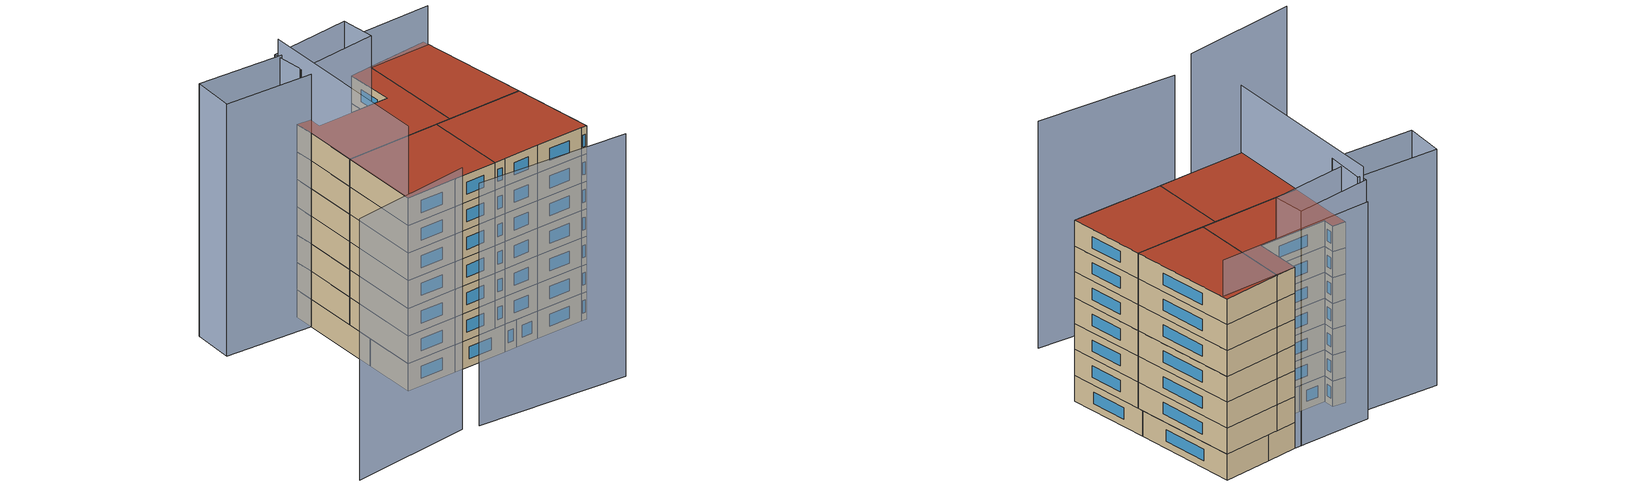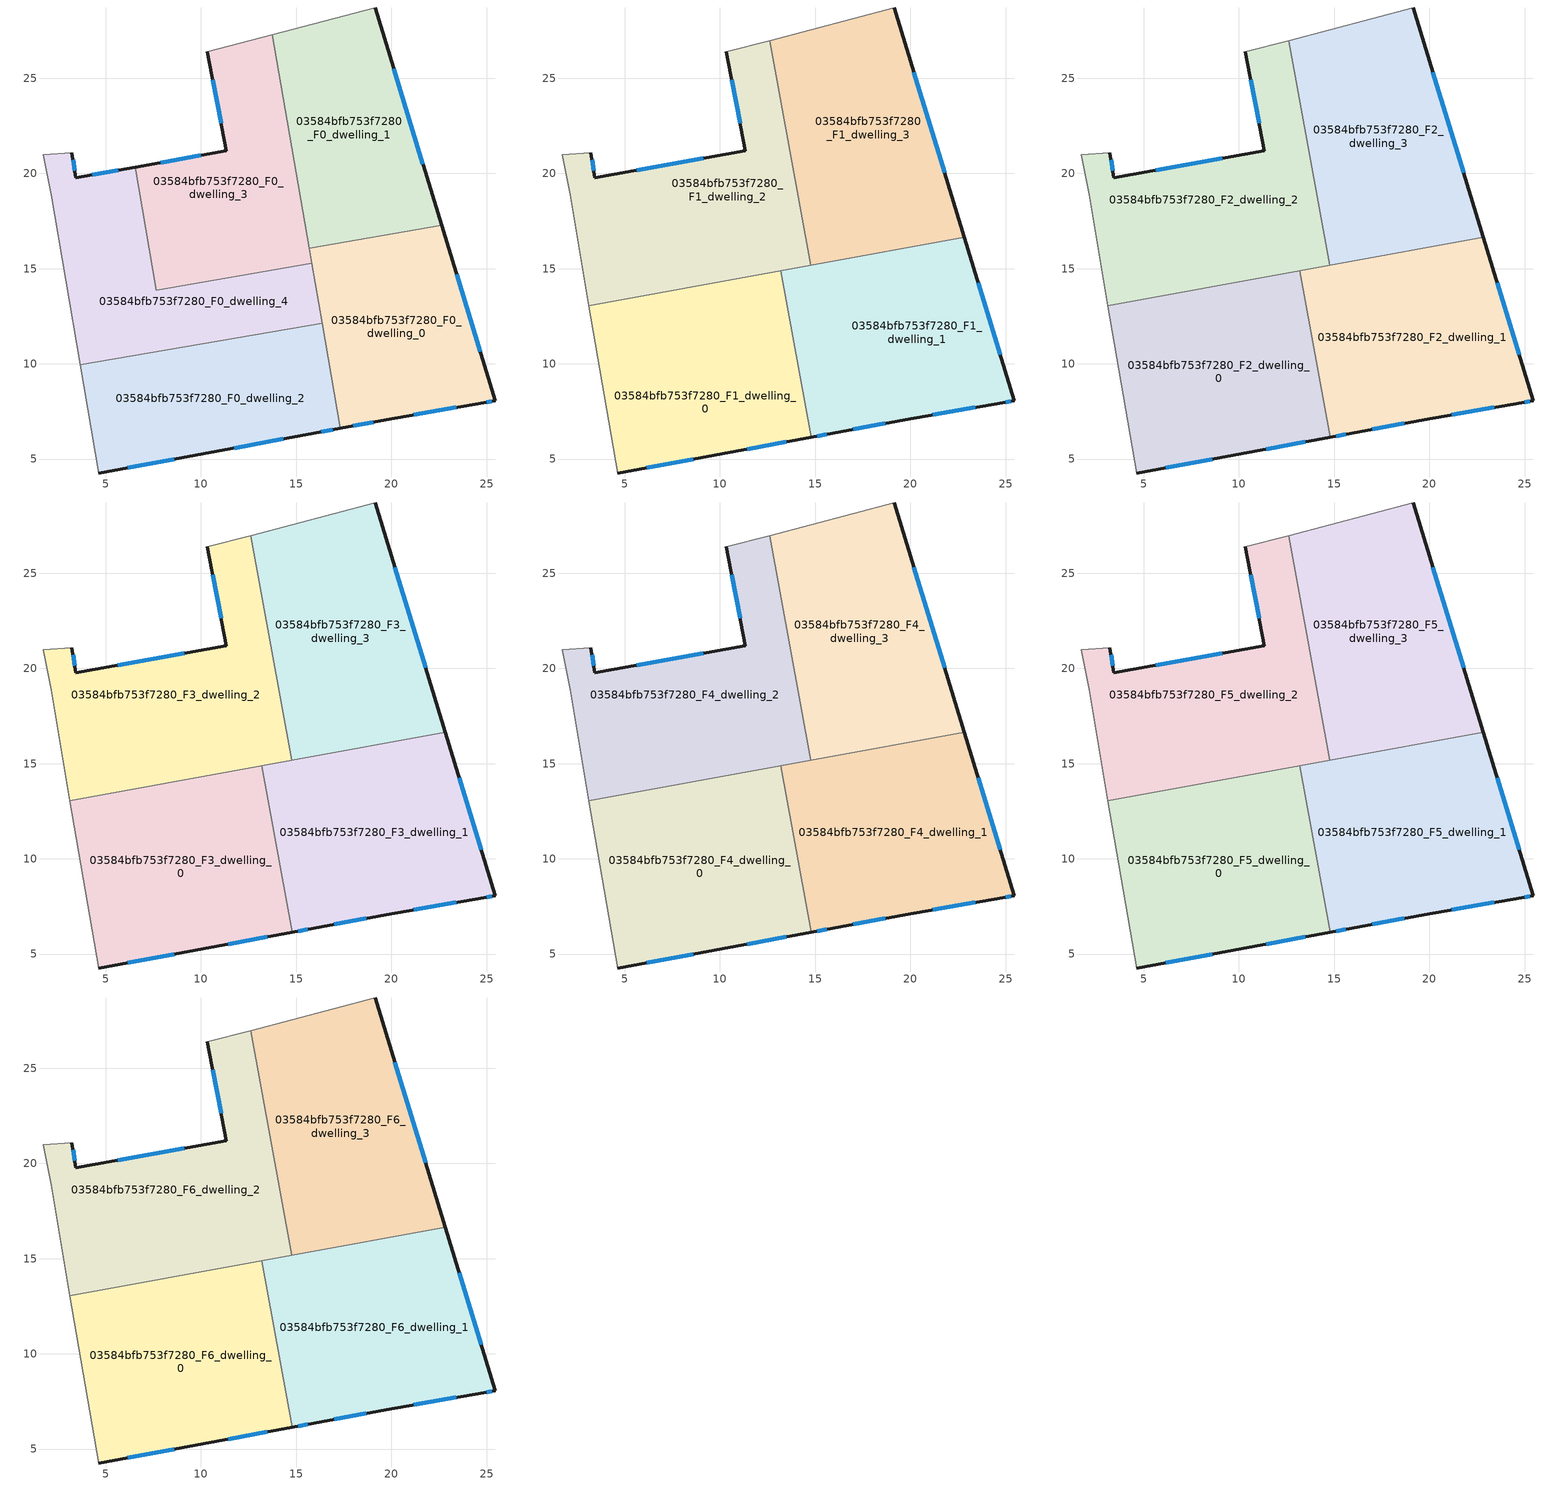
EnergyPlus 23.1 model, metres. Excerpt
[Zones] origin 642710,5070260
03584bfb753f7280_F0_dwelling_0
 floor ground (EU_floor_Construction): 22.64,17.27 25.45,8.07 24.85,7.97 19.74,7.07 17.31,6.62 15.69,16.08 z0
 wall outside (EU_wall_Construction): 17.31,6.62 19.74,7.07 24.85,7.97 25.45,8.07 22.64,17.27 z0:3
 wall to 03584bfb753f7280_F0_dwelling_1 (EU_wall_Construction): 22.64,17.27 15.69,16.08 z0:3
 wall to 03584bfb753f7280_F0_dwelling_2 (EU_wall_Construction): 16.36,12.13 17.31,6.62 z0:3
 wall to 03584bfb753f7280_F0_dwelling_4 (EU_wall_Construction): 15.82,15.28 16.36,12.13 z0:3
 wall to 03584bfb753f7280_F0_dwelling_3 (EU_wall_Construction): 15.68,16.08 15.82,15.28 z0:3
 window (EU_Window_Construction): 17.99,6.74 19.06,6.94 / 24.66,10.64 23.43,14.69 / 25.02,7.99 25.28,8.04 / 21.18,7.32 23.42,7.71 z0.84:2.16
03584bfb753f7280_F0_dwelling_1
 floor ground (EU_floor_Construction): 19.15,28.68 22.64,17.27 15.69,16.08 13.76,27.28 z0
 wall outside (EU_wall_Construction): 22.64,17.27 19.15,28.68 z0:3
 wall adiabatic (EU_wall_Construction): 19.15,28.68 13.76,27.28 z0:3
 wall to 03584bfb753f7280_F0_dwelling_3 (EU_wall_Construction): 13.76,27.28 15.69,16.08 z0:3
 window (EU_Window_Construction): 21.66,20.47 20.13,25.49 z0.84:2.16
03584bfb753f7280_F0_dwelling_2
 floor ground (EU_floor_Construction): 16.36,12.13 17.31,6.62 15.94,6.37 10.14,5.27 4.63,4.27 3.66,9.95 z0
 wall outside (EU_wall_Construction): 4.63,4.27 10.14,5.27 15.94,6.37 17.31,6.62 z0:3
 wall adiabatic (EU_wall_Construction): 3.66,9.95 4.63,4.27 z0:3
 wall to 03584bfb753f7280_F0_dwelling_4 (EU_wall_Construction): 16.36,12.13 3.66,9.95 z0:3
 window (EU_Window_Construction): 11.76,5.58 14.32,6.06 / 6.18,4.55 8.6,4.99 / 16.33,6.44 16.93,6.55 z0.84:2.16
03584bfb753f7280_F0_dwelling_3
 floor ground (EU_floor_Construction): 13.76,27.28 15.82,15.28 7.66,13.88 6.55,20.33 11.34,21.18 10.34,26.38 z0
 wall outside (EU_wall_Construction): 10.34,26.38 11.34,21.18 6.55,20.33 z0:3
 wall to 03584bfb753f7280_F0_dwelling_4 (EU_wall_Construction): 6.55,20.33 7.66,13.88 15.82,15.28 z0:3
 wall adiabatic (EU_wall_Construction): 13.76,27.28 10.34,26.38 z0:3
 window (EU_Window_Construction): 10,20.94 7.89,20.57 / 10.62,24.92 11.06,22.64 z0.84:2.16
 roof outside (EU_roof_Construction): 13.21,14.83 8.16,13.97 7.66,13.88 z3
03584bfb753f7280_F0_dwelling_4
 floor ground (EU_floor_Construction): 15.82,15.28 16.36,12.13 3.66,9.95 2.14,18.88 1.74,20.98 3.24,21.08 3.44,19.78 6.55,20.33 7.66,13.88 z0
 wall outside (EU_wall_Construction): 6.55,20.33 3.44,19.78 3.24,21.08 z0:3
 wall adiabatic (EU_wall_Construction): 3.24,21.08 1.74,20.98 2.14,18.88 3.66,9.95 z0:3
 window (EU_Window_Construction): 3.38,20.14 3.29,20.72 / 5.68,20.18 4.31,19.93 z0.84:2.16
 ceiling adiabatic (EU_roof_Construction): 16.36,12.13 15.82,15.28 13.21,14.83 13.78,11.69 z3
03584bfb753f7280_F1_dwelling_0
 floor outside (EU_floor_Construction): 13.2,14.89 8.16,13.97 7.66,13.88 z3
 floor to 03584bfb753f7280_F0_dwelling_2 (EU_floor_Construction): 13.78,11.69 14.79,6.15 10.14,5.27 4.63,4.27 3.66,9.95 z3
 floor to 03584bfb753f7280_F0_dwelling_4 (EU_floor_Construction): 13.21,14.83 13.78,11.69 3.66,9.95 3.13,13.05 7.66,13.88 z3
 floor to 03584bfb753f7280_F0_dwelling_3 (EU_floor_Construction): 13.2,14.89 13.21,14.83 8.16,13.97 z3
 wall outside (EU_wall_Construction): 4.63,4.27 10.14,5.27 14.79,6.15 z3:6
 wall adiabatic (EU_wall_Construction): 3.13,13.05 4.63,4.27 z3:6
 wall to 03584bfb753f7280_F1_dwelling_1 (EU_wall_Construction): 14.79,6.15 13.2,14.89 z3:6
 wall to 03584bfb753f7280_F1_dwelling_2 (EU_wall_Construction): 13.2,14.89 3.13,13.05 z3:6
 window (EU_Window_Construction): 11.44,5.52 13.49,5.9 / 6.18,4.55 8.6,4.99 z3.84:5.16
03584bfb753f7280_F1_dwelling_1
 floor to 03584bfb753f7280_F0_dwelling_0 (EU_floor_Construction): 22.83,16.65 25.45,8.07 24.85,7.97 19.74,7.07 17.31,6.62 15.81,15.37 z3
 floor to 03584bfb753f7280_F0_dwelling_2 (EU_floor_Construction): 16.36,12.13 17.31,6.62 15.94,6.37 14.79,6.15 13.78,11.69 z3
 floor to 03584bfb753f7280_F0_dwelling_3 (EU_floor_Construction): 15.81,15.37 15.82,15.28 13.21,14.83 13.2,14.89 z3
 floor adiabatic (EU_floor_Construction): 18.48,15.86 15.81,15.37 16.36,12.13 13.78,11.69 13.21,14.83 15.82,15.28 15.81,15.37 13.2,14.89 z3
 wall outside (EU_wall_Construction): 14.79,6.15 15.94,6.37 19.74,7.07 24.85,7.97 25.45,8.07 22.83,16.65 z3:6
 wall to 03584bfb753f7280_F1_dwelling_3 (EU_wall_Construction): 22.83,16.65 14.77,15.18 z3:6
 wall to 03584bfb753f7280_F1_dwelling_2 (EU_wall_Construction): 14.77,15.18 13.2,14.89 z3:6
 window (EU_Window_Construction): 15.11,6.21 15.62,6.31 / 24.72,10.47 23.56,14.25 / 25.02,7.99 25.28,8.04 / 21.18,7.32 23.42,7.71 / 17.01,6.56 18.68,6.87 z3.84:5.16
03584bfb753f7280_F1_dwelling_2
 floor to 03584bfb753f7280_F0_dwelling_3 (EU_floor_Construction): 12.61,26.97 14.77,15.18 7.66,13.88 6.55,20.33 11.34,21.18 10.34,26.38 z3
 floor to 03584bfb753f7280_F0_dwelling_4 (EU_floor_Construction): 6.55,20.33 7.66,13.88 3.13,13.05 2.14,18.88 1.74,20.98 3.24,21.08 3.44,19.78 z3
 wall outside (EU_wall_Construction): 10.34,26.38 11.34,21.18 3.44,19.78 3.24,21.08 z3:6
 wall adiabatic (EU_wall_Construction): 3.24,21.08 1.74,20.98 2.14,18.88 3.13,13.05 / 12.61,26.97 10.34,26.38 z3:6
 wall to 03584bfb753f7280_F1_dwelling_3 (EU_wall_Construction): 14.77,15.18 12.61,26.97 z3:6
 window (EU_Window_Construction): 3.38,20.14 3.29,20.72 / 9.13,20.79 5.65,20.17 / 10.62,24.92 11.06,22.64 z3.84:5.16
03584bfb753f7280_F1_dwelling_3
 floor to 03584bfb753f7280_F0_dwelling_1 (EU_floor_Construction): 19.15,28.68 22.64,17.27 15.69,16.08 13.76,27.27 z3
 floor to 03584bfb753f7280_F0_dwelling_0 (EU_floor_Construction): 22.64,17.27 22.83,16.65 15.81,15.37 15.69,16.08 z3
 floor to 03584bfb753f7280_F0_dwelling_3 (EU_floor_Construction): 13.76,27.27 15.81,15.37 14.77,15.18 12.61,26.97 z3
 wall outside (EU_wall_Construction): 22.83,16.65 19.15,28.68 z3:6
 wall adiabatic (EU_wall_Construction): 19.15,28.68 12.61,26.97 z3:6
 window (EU_Window_Construction): 21.8,20.02 20.18,25.31 z3.84:5.16
03584bfb753f7280_F2_dwelling_0
 floor to 03584bfb753f7280_F1_dwelling_0 (EU_floor_Construction): 13.2,14.89 14.79,6.15 10.14,5.27 4.63,4.27 3.13,13.05 z6
 wall outside (EU_wall_Construction): 4.63,4.27 10.14,5.27 14.79,6.15 z6:9
 wall adiabatic (EU_wall_Construction): 3.13,13.05 4.63,4.27 z6:9
 wall to 03584bfb753f7280_F2_dwelling_1 (EU_wall_Construction): 14.79,6.15 13.2,14.89 z6:9
 wall to 03584bfb753f7280_F2_dwelling_2 (EU_wall_Construction): 13.2,14.89 3.13,13.05 z6:9
 window (EU_Window_Construction): 11.44,5.52 13.49,5.9 / 6.18,4.55 8.6,4.99 z6.84:8.16
03584bfb753f7280_F2_dwelling_1
 floor to 03584bfb753f7280_F1_dwelling_1 (EU_floor_Construction): 22.83,16.65 25.45,8.07 24.85,7.97 19.74,7.07 15.94,6.37 14.79,6.15 13.2,14.89 z6
 wall outside (EU_wall_Construction): 14.79,6.15 15.94,6.37 19.74,7.07 24.85,7.97 25.45,8.07 22.83,16.65 z6:9
 wall to 03584bfb753f7280_F2_dwelling_3 (EU_wall_Construction): 22.83,16.65 14.77,15.18 z6:9
 wall to 03584bfb753f7280_F2_dwelling_2 (EU_wall_Construction): 14.77,15.18 13.2,14.89 z6:9
 window (EU_Window_Construction): 15.11,6.21 15.62,6.31 / 24.72,10.47 23.56,14.25 / 25.02,7.99 25.28,8.04 / 21.18,7.32 23.42,7.71 / 17.01,6.56 18.68,6.87 z6.84:8.16
03584bfb753f7280_F2_dwelling_2
 floor to 03584bfb753f7280_F1_dwelling_2 (EU_floor_Construction): 12.61,26.97 14.77,15.18 3.13,13.05 2.14,18.88 1.74,20.98 3.24,21.08 3.44,19.78 11.34,21.18 10.34,26.38 z6
 wall outside (EU_wall_Construction): 10.34,26.38 11.34,21.18 3.44,19.78 3.24,21.08 z6:9
 wall adiabatic (EU_wall_Construction): 3.24,21.08 1.74,20.98 2.14,18.88 3.13,13.05 / 12.61,26.97 10.34,26.38 z6:9
 wall to 03584bfb753f7280_F2_dwelling_3 (EU_wall_Construction): 14.77,15.18 12.61,26.97 z6:9
 window (EU_Window_Construction): 3.38,20.14 3.29,20.72 / 9.13,20.79 5.65,20.17 / 10.62,24.92 11.06,22.64 z6.84:8.16
03584bfb753f7280_F2_dwelling_3
 floor to 03584bfb753f7280_F1_dwelling_3 (EU_floor_Construction): 19.15,28.68 22.83,16.65 14.77,15.18 12.61,26.97 z6
 wall outside (EU_wall_Construction): 22.83,16.65 19.15,28.68 z6:9
 wall adiabatic (EU_wall_Construction): 19.15,28.68 12.61,26.97 z6:9
 window (EU_Window_Construction): 21.8,20.02 20.18,25.31 z6.84:8.16
03584bfb753f7280_F3_dwelling_0
 floor to 03584bfb753f7280_F2_dwelling_0 (EU_floor_Construction): 13.2,14.89 14.79,6.15 10.14,5.27 4.63,4.27 3.13,13.05 z9
 wall outside (EU_wall_Construction): 4.63,4.27 10.14,5.27 14.79,6.15 z9:12
 wall adiabatic (EU_wall_Construction): 3.13,13.05 4.63,4.27 z9:12
 wall to 03584bfb753f7280_F3_dwelling_1 (EU_wall_Construction): 14.79,6.15 13.2,14.89 z9:12
 wall to 03584bfb753f7280_F3_dwelling_2 (EU_wall_Construction): 13.2,14.89 3.13,13.05 z9:12
 window (EU_Window_Construction): 11.44,5.52 13.49,5.9 / 6.18,4.55 8.6,4.99 z9.84:11.16
03584bfb753f7280_F3_dwelling_1
 floor to 03584bfb753f7280_F2_dwelling_1 (EU_floor_Construction): 22.83,16.65 25.45,8.07 24.85,7.97 19.74,7.07 15.94,6.37 14.79,6.15 13.2,14.89 z9
 wall outside (EU_wall_Construction): 14.79,6.15 15.94,6.37 19.74,7.07 24.85,7.97 25.45,8.07 22.83,16.65 z9:12
 wall to 03584bfb753f7280_F3_dwelling_3 (EU_wall_Construction): 22.83,16.65 14.77,15.18 z9:12
 wall to 03584bfb753f7280_F3_dwelling_2 (EU_wall_Construction): 14.77,15.18 13.2,14.89 z9:12
 window (EU_Window_Construction): 15.11,6.21 15.62,6.31 / 24.72,10.47 23.56,14.25 / 25.02,7.99 25.28,8.04 / 21.18,7.32 23.42,7.71 / 17.01,6.56 18.68,6.87 z9.84:11.16
03584bfb753f7280_F3_dwelling_2
 floor to 03584bfb753f7280_F2_dwelling_2 (EU_floor_Construction): 12.61,26.97 14.77,15.18 3.13,13.05 2.14,18.88 1.74,20.98 3.24,21.08 3.44,19.78 11.34,21.18 10.34,26.38 z9
 wall outside (EU_wall_Construction): 10.34,26.38 11.34,21.18 3.44,19.78 3.24,21.08 z9:12
 wall adiabatic (EU_wall_Construction): 3.24,21.08 1.74,20.98 2.14,18.88 3.13,13.05 / 12.61,26.97 10.34,26.38 z9:12
 wall to 03584bfb753f7280_F3_dwelling_3 (EU_wall_Construction): 14.77,15.18 12.61,26.97 z9:12
 window (EU_Window_Construction): 3.38,20.14 3.29,20.72 / 9.13,20.79 5.65,20.17 / 10.62,24.92 11.06,22.64 z9.84:11.16
03584bfb753f7280_F3_dwelling_3
 floor to 03584bfb753f7280_F2_dwelling_3 (EU_floor_Construction): 19.15,28.68 22.83,16.65 14.77,15.18 12.61,26.97 z9
 wall outside (EU_wall_Construction): 22.83,16.65 19.15,28.68 z9:12
 wall adiabatic (EU_wall_Construction): 19.15,28.68 12.61,26.97 z9:12
 window (EU_Window_Construction): 21.8,20.02 20.18,25.31 z9.84:11.16
03584bfb753f7280_F4_dwelling_0
 floor to 03584bfb753f7280_F3_dwelling_0 (EU_floor_Construction): 13.2,14.89 14.79,6.15 10.14,5.27 4.63,4.27 3.13,13.05 z12
 wall outside (EU_wall_Construction): 4.63,4.27 10.14,5.27 14.79,6.15 z12:15
 wall adiabatic (EU_wall_Construction): 3.13,13.05 4.63,4.27 z12:15
 wall to 03584bfb753f7280_F4_dwelling_1 (EU_wall_Construction): 14.79,6.15 13.2,14.89 z12:15
 wall to 03584bfb753f7280_F4_dwelling_2 (EU_wall_Construction): 13.2,14.89 3.13,13.05 z12:15
 window (EU_Window_Construction): 11.44,5.52 13.49,5.9 / 6.18,4.55 8.6,4.99 z12.84:14.16
03584bfb753f7280_F4_dwelling_1
 floor to 03584bfb753f7280_F3_dwelling_1 (EU_floor_Construction): 22.83,16.65 25.45,8.07 24.85,7.97 19.74,7.07 15.94,6.37 14.79,6.15 13.2,14.89 z12
 wall outside (EU_wall_Construction): 14.79,6.15 15.94,6.37 19.74,7.07 24.85,7.97 25.45,8.07 22.83,16.65 z12:15
 wall to 03584bfb753f7280_F4_dwelling_3 (EU_wall_Construction): 22.83,16.65 14.77,15.18 z12:15
 wall to 03584bfb753f7280_F4_dwelling_2 (EU_wall_Construction): 14.77,15.18 13.2,14.89 z12:15
 window (EU_Window_Construction): 15.11,6.21 15.62,6.31 / 24.72,10.47 23.56,14.25 / 25.02,7.99 25.28,8.04 / 21.18,7.32 23.42,7.71 / 17.01,6.56 18.68,6.87 z12.84:14.16
03584bfb753f7280_F4_dwelling_2
 floor to 03584bfb753f7280_F3_dwelling_2 (EU_floor_Construction): 12.61,26.97 14.77,15.18 3.13,13.05 2.14,18.88 1.74,20.98 3.24,21.08 3.44,19.78 11.34,21.18 10.34,26.38 z12
 wall outside (EU_wall_Construction): 10.34,26.38 11.34,21.18 3.44,19.78 3.24,21.08 z12:15
 wall adiabatic (EU_wall_Construction): 3.24,21.08 1.74,20.98 2.14,18.88 3.13,13.05 / 12.61,26.97 10.34,26.38 z12:15
 wall to 03584bfb753f7280_F4_dwelling_3 (EU_wall_Construction): 14.77,15.18 12.61,26.97 z12:15
 window (EU_Window_Construction): 3.38,20.14 3.29,20.72 / 9.13,20.79 5.65,20.17 / 10.62,24.92 11.06,22.64 z12.84:14.16
03584bfb753f7280_F4_dwelling_3
 floor to 03584bfb753f7280_F3_dwelling_3 (EU_floor_Construction): 19.15,28.68 22.83,16.65 14.77,15.18 12.61,26.97 z12
 wall outside (EU_wall_Construction): 22.83,16.65 19.15,28.68 z12:15
 wall adiabatic (EU_wall_Construction): 19.15,28.68 12.61,26.97 z12:15
 window (EU_Window_Construction): 21.8,20.02 20.18,25.31 z12.84:14.16
03584bfb753f7280_F5_dwelling_0
 floor to 03584bfb753f7280_F4_dwelling_0 (EU_floor_Construction): 13.2,14.89 14.79,6.15 10.14,5.27 4.63,4.27 3.13,13.05 z15
 wall outside (EU_wall_Construction): 4.63,4.27 10.14,5.27 14.79,6.15 z15:18
 wall adiabatic (EU_wall_Construction): 3.13,13.05 4.63,4.27 z15:18
 wall to 03584bfb753f7280_F5_dwelling_1 (EU_wall_Construction): 14.79,6.15 13.2,14.89 z15:18
 wall to 03584bfb753f7280_F5_dwelling_2 (EU_wall_Construction): 13.2,14.89 3.13,13.05 z15:18
 window (EU_Window_Construction): 11.44,5.52 13.49,5.9 / 6.18,4.55 8.6,4.99 z15.84:17.16
03584bfb753f7280_F5_dwelling_1
 floor to 03584bfb753f7280_F4_dwelling_1 (EU_floor_Construction): 22.83,16.65 25.45,8.07 24.85,7.97 19.74,7.07 15.94,6.37 14.79,6.15 13.2,14.89 z15
 wall outside (EU_wall_Construction): 14.79,6.15 15.94,6.37 19.74,7.07 24.85,7.97 25.45,8.07 22.83,16.65 z15:18
 wall to 03584bfb753f7280_F5_dwelling_3 (EU_wall_Construction): 22.83,16.65 14.77,15.18 z15:18
 wall to 03584bfb753f7280_F5_dwelling_2 (EU_wall_Construction): 14.77,15.18 13.2,14.89 z15:18
 window (EU_Window_Construction): 15.11,6.21 15.62,6.31 / 24.72,10.47 23.56,14.25 / 25.02,7.99 25.28,8.04 / 21.18,7.32 23.42,7.71 / 17.01,6.56 18.68,6.87 z15.84:17.16
03584bfb753f7280_F5_dwelling_2
 floor to 03584bfb753f7280_F4_dwelling_2 (EU_floor_Construction): 12.61,26.97 14.77,15.18 3.13,13.05 2.14,18.88 1.74,20.98 3.24,21.08 3.44,19.78 11.34,21.18 10.34,26.38 z15
 wall outside (EU_wall_Construction): 10.34,26.38 11.34,21.18 3.44,19.78 3.24,21.08 z15:18
 wall adiabatic (EU_wall_Construction): 3.24,21.08 1.74,20.98 2.14,18.88 3.13,13.05 / 12.61,26.97 10.34,26.38 z15:18
 wall to 03584bfb753f7280_F5_dwelling_3 (EU_wall_Construction): 14.77,15.18 12.61,26.97 z15:18
 window (EU_Window_Construction): 3.38,20.14 3.29,20.72 / 9.13,20.79 5.65,20.17 / 10.62,24.92 11.06,22.64 z15.84:17.16
03584bfb753f7280_F5_dwelling_3
 floor to 03584bfb753f7280_F4_dwelling_3 (EU_floor_Construction): 19.15,28.68 22.83,16.65 14.77,15.18 12.61,26.97 z15
 wall outside (EU_wall_Construction): 22.83,16.65 19.15,28.68 z15:18
 wall adiabatic (EU_wall_Construction): 19.15,28.68 12.61,26.97 z15:18
 window (EU_Window_Construction): 21.8,20.02 20.18,25.31 z15.84:17.16
03584bfb753f7280_F6_dwelling_0
 floor to 03584bfb753f7280_F5_dwelling_0 (EU_floor_Construction): 13.2,14.89 14.79,6.15 10.14,5.27 4.63,4.27 3.13,13.05 z18
 wall outside (EU_wall_Construction): 4.63,4.27 10.14,5.27 14.79,6.15 z18:21
 wall adiabatic (EU_wall_Construction): 3.13,13.05 4.63,4.27 z18:21
 wall to 03584bfb753f7280_F6_dwelling_1 (EU_wall_Construction): 14.79,6.15 13.2,14.89 z18:21
 wall to 03584bfb753f7280_F6_dwelling_2 (EU_wall_Construction): 13.2,14.89 3.13,13.05 z18:21
 window (EU_Window_Construction): 11.44,5.52 13.49,5.9 / 6.18,4.55 8.6,4.99 z18.84:20.16
 roof outside (EU_roof_Construction): 14.79,6.15 13.2,14.89 3.13,13.05 4.63,4.27 10.14,5.27 z21
03584bfb753f7280_F6_dwelling_1
 floor to 03584bfb753f7280_F5_dwelling_1 (EU_floor_Construction): 22.83,16.65 25.45,8.07 24.85,7.97 19.74,7.07 15.94,6.37 14.79,6.15 13.2,14.89 z18
 wall outside (EU_wall_Construction): 14.79,6.15 15.94,6.37 19.74,7.07 24.85,7.97 25.45,8.07 22.83,16.65 z18:21
 wall to 03584bfb753f7280_F6_dwelling_3 (EU_wall_Construction): 22.83,16.65 14.77,15.18 z18:21
 wall to 03584bfb753f7280_F6_dwelling_2 (EU_wall_Construction): 14.77,15.18 13.2,14.89 z18:21
 window (EU_Window_Construction): 15.11,6.21 15.62,6.31 / 24.72,10.47 23.56,14.25 / 25.02,7.99 25.28,8.04 / 21.18,7.32 23.42,7.71 / 17.01,6.56 18.68,6.87 z18.84:20.16
 roof outside (EU_roof_Construction): 24.85,7.97 25.45,8.07 22.83,16.65 13.2,14.89 14.79,6.15 15.94,6.37 19.74,7.07 z21
03584bfb753f7280_F6_dwelling_2
 floor to 03584bfb753f7280_F5_dwelling_2 (EU_floor_Construction): 12.61,26.97 14.77,15.18 3.13,13.05 2.14,18.88 1.74,20.98 3.24,21.08 3.44,19.78 11.34,21.18 10.34,26.38 z18
 wall outside (EU_wall_Construction): 10.34,26.38 11.34,21.18 3.44,19.78 3.24,21.08 z18:21
 wall adiabatic (EU_wall_Construction): 3.24,21.08 1.74,20.98 2.14,18.88 3.13,13.05 / 12.61,26.97 10.34,26.38 z18:21
 wall to 03584bfb753f7280_F6_dwelling_3 (EU_wall_Construction): 14.77,15.18 12.61,26.97 z18:21
 window (EU_Window_Construction): 3.38,20.14 3.29,20.72 / 9.13,20.79 5.65,20.17 / 10.62,24.92 11.06,22.64 z18.84:20.16
 roof outside (EU_roof_Construction): 14.77,15.18 12.61,26.97 10.34,26.38 11.34,21.18 3.44,19.78 3.24,21.08 1.74,20.98 2.14,18.88 3.13,13.05 z21
03584bfb753f7280_F6_dwelling_3
 floor to 03584bfb753f7280_F5_dwelling_3 (EU_floor_Construction): 19.15,28.68 22.83,16.65 14.77,15.18 12.61,26.97 z18
 wall outside (EU_wall_Construction): 22.83,16.65 19.15,28.68 z18:21
 wall adiabatic (EU_wall_Construction): 19.15,28.68 12.61,26.97 z18:21
 window (EU_Window_Construction): 21.8,20.02 20.18,25.31 z18.84:20.16
 roof outside (EU_roof_Construction): 22.83,16.65 19.15,28.68 12.61,26.97 14.77,15.18 z21
shading: -6.88,-7.84 5.87,-4.13 z0:28.4; 7.59,-4.32 23.84,-2.74 z0:26.3; 1.28,23.88 4.64,4.26 z0:28.8; 2.14,18.88 -7.37,17.78 / -7.37,17.78 -7.88,22.22 / -7.88,22.22 1.62,23.32 / 1.62,23.32 2.14,18.88 z0:27.4; 0.94,23.9 9.53,26.23 / 9.53,26.23 10.48,22.73 / 10.48,22.73 1.89,20.4 / 1.89,20.4 0.94,23.9 z0:27.2; 19.27,28.02 1.23,24.72 z0:25.2
[Building]
EU S2 Campaign: North Axis=0; Terrain=City; Solar Distribution=FullExterior
[Site:Location]
Lyon-Bron: Latitude=45.75; Longitude=5; Time Zone=1; Elevation=198
[SizingPeriod:WeatherFileDays]
AnnualSizingPeriod: Begin Month=1; Begin Day of Month=1; End Month=12; End Day of Month=31; Day of Week for Start Day=Monday; Use Weather File Daylight Saving Period=No; Use Weather File Rain and Snow Indicators=No
[MATERIAL]
EU_InternalMass_Material: Roughness=MediumRough; Thickness=0.1; Conductivity=1; Density=1800; Specific Heat=900; Thermal Absorptance=0.9; Solar Absorptance=0.7; Visible Absorptance=0.7
[MATERIAL:NOMASS] Roughness=MediumRough; Thermal Absorptance=0.9; Solar Absorptance=0.7; Visible Absorptance=0.7
Name | Thermal Resistance
EU_wall_NoMass | 0.776494
EU_roof_NoMass | 0.486893
EU_floor_NoMass | 0.421597
[WINDOWMATERIAL:SIMPLEGLAZINGSYSTEM]
EU_Window_SimpleGlazing: UFactor=4.24961; Solar Heat Gain Coefficient=0.83; Visible Transmittance=0.83
[CONSTRUCTION]
EU_wall_Construction: EU_wall_NoMass
EU_roof_Construction: EU_roof_NoMass
EU_floor_Construction: EU_floor_NoMass
EU_InternalMass_Construction: EU_InternalMass_Material
EU_Window_Construction: EU_Window_SimpleGlazing
[ZONE] Type=1; Multiplier=1; Ceiling Height=autocalculate; Floor Area=autocalculate; Part of Total Floor Area=Yes
Name | Volume
03584bfb753f7280_F0_dwelling_0 | 219.83
03584bfb753f7280_F1_dwelling_0; 03584bfb753f7280_F2_dwelling_0; 03584bfb753f7280_F3_dwelling_0; 03584bfb753f7280_F4_dwelling_0; 03584bfb753f7280_F5_dwelling_0; 03584bfb753f7280_F6_dwelling_0 | 274.803
03584bfb753f7280_F0_dwelling_1 | 219.847
03584bfb753f7280_F1_dwelling_1; 03584bfb753f7280_F2_dwelling_1; 03584bfb753f7280_F3_dwelling_1; 03584bfb753f7280_F4_dwelling_1; 03584bfb753f7280_F5_dwelling_1; 03584bfb753f7280_F6_dwelling_1 | 274.81
03584bfb753f7280_F0_dwelling_2 | 219.843
03584bfb753f7280_F1_dwelling_2; 03584bfb753f7280_F2_dwelling_2; 03584bfb753f7280_F3_dwelling_2; 03584bfb753f7280_F4_dwelling_2; 03584bfb753f7280_F5_dwelling_2; 03584bfb753f7280_F6_dwelling_2 | 274.798
03584bfb753f7280_F0_dwelling_3 | 219.836
03584bfb753f7280_F1_dwelling_3; 03584bfb753f7280_F2_dwelling_3; 03584bfb753f7280_F3_dwelling_3; 03584bfb753f7280_F4_dwelling_3; 03584bfb753f7280_F5_dwelling_3; 03584bfb753f7280_F6_dwelling_3 | 274.819
03584bfb753f7280_F0_dwelling_4 | 219.831
[INTERNALMASS] Construction=EU_InternalMass_Construction
Name | Zone or ZoneList | Surface Area
03584bfb753f7280_F0_dwelling_0_EU_InternalMass | 03584bfb753f7280_F0_dwelling_0 | 73.2754
03584bfb753f7280_F0_dwelling_1_EU_InternalMass | 03584bfb753f7280_F0_dwelling_1 | 73.2836
03584bfb753f7280_F0_dwelling_2_EU_InternalMass | 03584bfb753f7280_F0_dwelling_2 | 73.2807
03584bfb753f7280_F0_dwelling_3_EU_InternalMass | 03584bfb753f7280_F0_dwelling_3 | 73.2783
03584bfb753f7280_F0_dwelling_4_EU_InternalMass | 03584bfb753f7280_F0_dwelling_4 | 73.277
03584bfb753f7280_F1_dwelling_0_EU_InternalMass | 03584bfb753f7280_F1_dwelling_0 | 91.602
03584bfb753f7280_F1_dwelling_1_EU_InternalMass | 03584bfb753f7280_F1_dwelling_1 | 91.6005
03584bfb753f7280_F1_dwelling_2_EU_InternalMass | 03584bfb753f7280_F1_dwelling_2 | 91.5997
03584bfb753f7280_F1_dwelling_3_EU_InternalMass | 03584bfb753f7280_F1_dwelling_3 | 91.6017
03584bfb753f7280_F2_dwelling_0_EU_InternalMass | 03584bfb753f7280_F2_dwelling_0 | 91.602
03584bfb753f7280_F2_dwelling_1_EU_InternalMass | 03584bfb753f7280_F2_dwelling_1 | 91.6005
03584bfb753f7280_F2_dwelling_2_EU_InternalMass | 03584bfb753f7280_F2_dwelling_2 | 91.5997
03584bfb753f7280_F2_dwelling_3_EU_InternalMass | 03584bfb753f7280_F2_dwelling_3 | 91.6017
03584bfb753f7280_F3_dwelling_0_EU_InternalMass | 03584bfb753f7280_F3_dwelling_0 | 91.602
03584bfb753f7280_F3_dwelling_1_EU_InternalMass | 03584bfb753f7280_F3_dwelling_1 | 91.6005
03584bfb753f7280_F3_dwelling_2_EU_InternalMass | 03584bfb753f7280_F3_dwelling_2 | 91.5997
03584bfb753f7280_F3_dwelling_3_EU_InternalMass | 03584bfb753f7280_F3_dwelling_3 | 91.6017
03584bfb753f7280_F4_dwelling_0_EU_InternalMass | 03584bfb753f7280_F4_dwelling_0 | 91.602
03584bfb753f7280_F4_dwelling_1_EU_InternalMass | 03584bfb753f7280_F4_dwelling_1 | 91.6005
03584bfb753f7280_F4_dwelling_2_EU_InternalMass | 03584bfb753f7280_F4_dwelling_2 | 91.5997
03584bfb753f7280_F4_dwelling_3_EU_InternalMass | 03584bfb753f7280_F4_dwelling_3 | 91.6017
03584bfb753f7280_F5_dwelling_0_EU_InternalMass | 03584bfb753f7280_F5_dwelling_0 | 91.602
03584bfb753f7280_F5_dwelling_1_EU_InternalMass | 03584bfb753f7280_F5_dwelling_1 | 91.6005
03584bfb753f7280_F5_dwelling_2_EU_InternalMass | 03584bfb753f7280_F5_dwelling_2 | 91.5997
03584bfb753f7280_F5_dwelling_3_EU_InternalMass | 03584bfb753f7280_F5_dwelling_3 | 91.6017
03584bfb753f7280_F6_dwelling_0_EU_InternalMass | 03584bfb753f7280_F6_dwelling_0 | 91.602
03584bfb753f7280_F6_dwelling_1_EU_InternalMass | 03584bfb753f7280_F6_dwelling_1 | 91.6005
03584bfb753f7280_F6_dwelling_2_EU_InternalMass | 03584bfb753f7280_F6_dwelling_2 | 91.5997
03584bfb753f7280_F6_dwelling_3_EU_InternalMass | 03584bfb753f7280_F6_dwelling_3 | 91.6017
[OTHEREQUIPMENT] Fuel Type=Electricity; Design Level Calculation Method=Watts/Area; Power per Zone Floor Area=1; Fraction Latent=0; Fraction Radiant=0; Fraction Lost=0; Carbon Dioxide Generation Rate=0; EndUse Subcategory=EU_Step8_InternalGains
Name | Zone or ZoneList or Space or SpaceList | Schedule
EU_Step8_InternalGain_03584bfb753f7280_F0_dwelling_0_f000 | 03584bfb753f7280_F0_dwelling_0 | EU_Step8_GainSchedule_03584bfb753f7280_F0_dwelling_0_f000
EU_Step8_InternalGain_03584bfb753f7280_F0_dwelling_1_f000 | 03584bfb753f7280_F0_dwelling_1 | EU_Step8_GainSchedule_03584bfb753f7280_F0_dwelling_1_f000
EU_Step8_InternalGain_03584bfb753f7280_F0_dwelling_2_f000 | 03584bfb753f7280_F0_dwelling_2 | EU_Step8_GainSchedule_03584bfb753f7280_F0_dwelling_2_f000
EU_Step8_InternalGain_03584bfb753f7280_F0_dwelling_3_f000 | 03584bfb753f7280_F0_dwelling_3 | EU_Step8_GainSchedule_03584bfb753f7280_F0_dwelling_3_f000
EU_Step8_InternalGain_03584bfb753f7280_F0_dwelling_4_f000 | 03584bfb753f7280_F0_dwelling_4 | EU_Step8_GainSchedule_03584bfb753f7280_F0_dwelling_4_f000
EU_Step8_InternalGain_03584bfb753f7280_F1_dwelling_0_f000 | 03584bfb753f7280_F1_dwelling_0 | EU_Step8_GainSchedule_03584bfb753f7280_F1_dwelling_0_f000
EU_Step8_InternalGain_03584bfb753f7280_F1_dwelling_1_f000 | 03584bfb753f7280_F1_dwelling_1 | EU_Step8_GainSchedule_03584bfb753f7280_F1_dwelling_1_f000
EU_Step8_InternalGain_03584bfb753f7280_F1_dwelling_2_f000 | 03584bfb753f7280_F1_dwelling_2 | EU_Step8_GainSchedule_03584bfb753f7280_F1_dwelling_2_f000
EU_Step8_InternalGain_03584bfb753f7280_F1_dwelling_3_f000 | 03584bfb753f7280_F1_dwelling_3 | EU_Step8_GainSchedule_03584bfb753f7280_F1_dwelling_3_f000
EU_Step8_InternalGain_03584bfb753f7280_F2_dwelling_0_f000 | 03584bfb753f7280_F2_dwelling_0 | EU_Step8_GainSchedule_03584bfb753f7280_F2_dwelling_0_f000
EU_Step8_InternalGain_03584bfb753f7280_F2_dwelling_1_f000 | 03584bfb753f7280_F2_dwelling_1 | EU_Step8_GainSchedule_03584bfb753f7280_F2_dwelling_1_f000
EU_Step8_InternalGain_03584bfb753f7280_F2_dwelling_2_f000 | 03584bfb753f7280_F2_dwelling_2 | EU_Step8_GainSchedule_03584bfb753f7280_F2_dwelling_2_f000
EU_Step8_InternalGain_03584bfb753f7280_F2_dwelling_3_f000 | 03584bfb753f7280_F2_dwelling_3 | EU_Step8_GainSchedule_03584bfb753f7280_F2_dwelling_3_f000
EU_Step8_InternalGain_03584bfb753f7280_F3_dwelling_0_f000 | 03584bfb753f7280_F3_dwelling_0 | EU_Step8_GainSchedule_03584bfb753f7280_F3_dwelling_0_f000
EU_Step8_InternalGain_03584bfb753f7280_F3_dwelling_1_f000 | 03584bfb753f7280_F3_dwelling_1 | EU_Step8_GainSchedule_03584bfb753f7280_F3_dwelling_1_f000
EU_Step8_InternalGain_03584bfb753f7280_F3_dwelling_2_f000 | 03584bfb753f7280_F3_dwelling_2 | EU_Step8_GainSchedule_03584bfb753f7280_F3_dwelling_2_f000
EU_Step8_InternalGain_03584bfb753f7280_F3_dwelling_3_f000 | 03584bfb753f7280_F3_dwelling_3 | EU_Step8_GainSchedule_03584bfb753f7280_F3_dwelling_3_f000
EU_Step8_InternalGain_03584bfb753f7280_F4_dwelling_0_f000 | 03584bfb753f7280_F4_dwelling_0 | EU_Step8_GainSchedule_03584bfb753f7280_F4_dwelling_0_f000
EU_Step8_InternalGain_03584bfb753f7280_F4_dwelling_1_f000 | 03584bfb753f7280_F4_dwelling_1 | EU_Step8_GainSchedule_03584bfb753f7280_F4_dwelling_1_f000
EU_Step8_InternalGain_03584bfb753f7280_F4_dwelling_2_f000 | 03584bfb753f7280_F4_dwelling_2 | EU_Step8_GainSchedule_03584bfb753f7280_F4_dwelling_2_f000
EU_Step8_InternalGain_03584bfb753f7280_F4_dwelling_3_f000 | 03584bfb753f7280_F4_dwelling_3 | EU_Step8_GainSchedule_03584bfb753f7280_F4_dwelling_3_f000
EU_Step8_InternalGain_03584bfb753f7280_F5_dwelling_0_f000 | 03584bfb753f7280_F5_dwelling_0 | EU_Step8_GainSchedule_03584bfb753f7280_F5_dwelling_0_f000
EU_Step8_InternalGain_03584bfb753f7280_F5_dwelling_1_f000 | 03584bfb753f7280_F5_dwelling_1 | EU_Step8_GainSchedule_03584bfb753f7280_F5_dwelling_1_f000
EU_Step8_InternalGain_03584bfb753f7280_F5_dwelling_2_f000 | 03584bfb753f7280_F5_dwelling_2 | EU_Step8_GainSchedule_03584bfb753f7280_F5_dwelling_2_f000
EU_Step8_InternalGain_03584bfb753f7280_F5_dwelling_3_f000 | 03584bfb753f7280_F5_dwelling_3 | EU_Step8_GainSchedule_03584bfb753f7280_F5_dwelling_3_f000
EU_Step8_InternalGain_03584bfb753f7280_F6_dwelling_0_f000 | 03584bfb753f7280_F6_dwelling_0 | EU_Step8_GainSchedule_03584bfb753f7280_F6_dwelling_0_f000
EU_Step8_InternalGain_03584bfb753f7280_F6_dwelling_1_f000 | 03584bfb753f7280_F6_dwelling_1 | EU_Step8_GainSchedule_03584bfb753f7280_F6_dwelling_1_f000
EU_Step8_InternalGain_03584bfb753f7280_F6_dwelling_2_f000 | 03584bfb753f7280_F6_dwelling_2 | EU_Step8_GainSchedule_03584bfb753f7280_F6_dwelling_2_f000
EU_Step8_InternalGain_03584bfb753f7280_F6_dwelling_3_f000 | 03584bfb753f7280_F6_dwelling_3 | EU_Step8_GainSchedule_03584bfb753f7280_F6_dwelling_3_f000
[ZONEVENTILATION:DESIGNFLOWRATE] Schedule=EU_AlwaysOn; Design Flow Rate Calculation Method=AirChanges/Hour; Air Changes per Hour=0.693814; Ventilation Type=Natural; Fan Pressure Rise=0; Fan Total Efficiency=1; Constant Term Coefficient=1; Temperature Term Coefficient=0; Velocity Term Coefficient=0; Velocity Squared Term Coefficient=0; Minimum Indoor Temperature=-100; Maximum Indoor Temperature=100; Delta Temperature=-100; Minimum Outdoor Temperature=-100; Maximum Outdoor Temperature=100; Maximum Wind Speed=40
Name | Zone or ZoneList or Space or SpaceList
EU_ConstantAir_03584bfb753f7280_F0_dwelling_0 | 03584bfb753f7280_F0_dwelling_0
EU_ConstantAir_03584bfb753f7280_F0_dwelling_1 | 03584bfb753f7280_F0_dwelling_1
EU_ConstantAir_03584bfb753f7280_F0_dwelling_2 | 03584bfb753f7280_F0_dwelling_2
EU_ConstantAir_03584bfb753f7280_F0_dwelling_3 | 03584bfb753f7280_F0_dwelling_3
EU_ConstantAir_03584bfb753f7280_F0_dwelling_4 | 03584bfb753f7280_F0_dwelling_4
EU_ConstantAir_03584bfb753f7280_F1_dwelling_0 | 03584bfb753f7280_F1_dwelling_0
EU_ConstantAir_03584bfb753f7280_F1_dwelling_1 | 03584bfb753f7280_F1_dwelling_1
EU_ConstantAir_03584bfb753f7280_F1_dwelling_2 | 03584bfb753f7280_F1_dwelling_2
EU_ConstantAir_03584bfb753f7280_F1_dwelling_3 | 03584bfb753f7280_F1_dwelling_3
EU_ConstantAir_03584bfb753f7280_F2_dwelling_0 | 03584bfb753f7280_F2_dwelling_0
EU_ConstantAir_03584bfb753f7280_F2_dwelling_1 | 03584bfb753f7280_F2_dwelling_1
EU_ConstantAir_03584bfb753f7280_F2_dwelling_2 | 03584bfb753f7280_F2_dwelling_2
EU_ConstantAir_03584bfb753f7280_F2_dwelling_3 | 03584bfb753f7280_F2_dwelling_3
EU_ConstantAir_03584bfb753f7280_F3_dwelling_0 | 03584bfb753f7280_F3_dwelling_0
EU_ConstantAir_03584bfb753f7280_F3_dwelling_1 | 03584bfb753f7280_F3_dwelling_1
EU_ConstantAir_03584bfb753f7280_F3_dwelling_2 | 03584bfb753f7280_F3_dwelling_2
EU_ConstantAir_03584bfb753f7280_F3_dwelling_3 | 03584bfb753f7280_F3_dwelling_3
EU_ConstantAir_03584bfb753f7280_F4_dwelling_0 | 03584bfb753f7280_F4_dwelling_0
EU_ConstantAir_03584bfb753f7280_F4_dwelling_1 | 03584bfb753f7280_F4_dwelling_1
EU_ConstantAir_03584bfb753f7280_F4_dwelling_2 | 03584bfb753f7280_F4_dwelling_2
EU_ConstantAir_03584bfb753f7280_F4_dwelling_3 | 03584bfb753f7280_F4_dwelling_3
EU_ConstantAir_03584bfb753f7280_F5_dwelling_0 | 03584bfb753f7280_F5_dwelling_0
EU_ConstantAir_03584bfb753f7280_F5_dwelling_1 | 03584bfb753f7280_F5_dwelling_1
EU_ConstantAir_03584bfb753f7280_F5_dwelling_2 | 03584bfb753f7280_F5_dwelling_2
EU_ConstantAir_03584bfb753f7280_F5_dwelling_3 | 03584bfb753f7280_F5_dwelling_3
EU_ConstantAir_03584bfb753f7280_F6_dwelling_0 | 03584bfb753f7280_F6_dwelling_0
EU_ConstantAir_03584bfb753f7280_F6_dwelling_1 | 03584bfb753f7280_F6_dwelling_1
EU_ConstantAir_03584bfb753f7280_F6_dwelling_2 | 03584bfb753f7280_F6_dwelling_2
EU_ConstantAir_03584bfb753f7280_F6_dwelling_3 | 03584bfb753f7280_F6_dwelling_3
[HVACTEMPLATE:THERMOSTAT] Constant Heating Setpoint=20; Constant Cooling Setpoint=50
EU_HeatOnly_03584bfb753f7280_F0_dwelling_0; EU_HeatOnly_03584bfb753f7280_F0_dwelling_1; EU_HeatOnly_03584bfb753f7280_F0_dwelling_2; EU_HeatOnly_03584bfb753f7280_F0_dwelling_3; EU_HeatOnly_03584bfb753f7280_F0_dwelling_4; EU_HeatOnly_03584bfb753f7280_F1_dwelling_0; EU_HeatOnly_03584bfb753f7280_F1_dwelling_1; EU_HeatOnly_03584bfb753f7280_F1_dwelling_2; EU_HeatOnly_03584bfb753f7280_F1_dwelling_3; EU_HeatOnly_03584bfb753f7280_F2_dwelling_0; EU_HeatOnly_03584bfb753f7280_F2_dwelling_1; EU_HeatOnly_03584bfb753f7280_F2_dwelling_2; EU_HeatOnly_03584bfb753f7280_F2_dwelling_3; EU_HeatOnly_03584bfb753f7280_F3_dwelling_0; EU_HeatOnly_03584bfb753f7280_F3_dwelling_1; EU_HeatOnly_03584bfb753f7280_F3_dwelling_2; EU_HeatOnly_03584bfb753f7280_F3_dwelling_3; EU_HeatOnly_03584bfb753f7280_F4_dwelling_0; EU_HeatOnly_03584bfb753f7280_F4_dwelling_1; EU_HeatOnly_03584bfb753f7280_F4_dwelling_2; EU_HeatOnly_03584bfb753f7280_F4_dwelling_3; EU_HeatOnly_03584bfb753f7280_F5_dwelling_0; EU_HeatOnly_03584bfb753f7280_F5_dwelling_1; EU_HeatOnly_03584bfb753f7280_F5_dwelling_2; EU_HeatOnly_03584bfb753f7280_F5_dwelling_3; EU_HeatOnly_03584bfb753f7280_F6_dwelling_0; EU_HeatOnly_03584bfb753f7280_F6_dwelling_1; EU_HeatOnly_03584bfb753f7280_F6_dwelling_2; EU_HeatOnly_03584bfb753f7280_F6_dwelling_3
[HVACTEMPLATE:ZONE:IDEALLOADSAIRSYSTEM] System Availability Schedule=EU_AlwaysOn; Maximum Heating Supply Air Temperature=50; Minimum Cooling Supply Air Temperature=13; Maximum Heating Supply Air Humidity Ratio=0.0156; Minimum Cooling Supply Air Humidity Ratio=0.0077; Heating Limit=NoLimit; Cooling Limit=NoLimit; Heating Availability Schedule=EU_AlwaysOn; Cooling Availability Schedule=EU_CoolingOff; Dehumidification Control Type=ConstantSensibleHeatRatio; Cooling Sensible Heat Ratio=0.7; Dehumidification Setpoint=60; Humidification Control Type=None; Humidification Setpoint=30; Outdoor Air Method=None; Outdoor Air Flow Rate per Person=0.00944; Outdoor Air Flow Rate per Zone Floor Area=0; Outdoor Air Flow Rate per Zone=0; Demand Controlled Ventilation Type=None; Outdoor Air Economizer Type=NoEconomizer; Heat Recovery Type=None; Sensible Heat Recovery Effectiveness=0.7; Latent Heat Recovery Effectiveness=0.65
Name | Template Thermostat
03584bfb753f7280_F0_dwelling_0 | EU_HeatOnly_03584bfb753f7280_F0_dwelling_0
03584bfb753f7280_F0_dwelling_1 | EU_HeatOnly_03584bfb753f7280_F0_dwelling_1
03584bfb753f7280_F0_dwelling_2 | EU_HeatOnly_03584bfb753f7280_F0_dwelling_2
03584bfb753f7280_F0_dwelling_3 | EU_HeatOnly_03584bfb753f7280_F0_dwelling_3
03584bfb753f7280_F0_dwelling_4 | EU_HeatOnly_03584bfb753f7280_F0_dwelling_4
03584bfb753f7280_F1_dwelling_0 | EU_HeatOnly_03584bfb753f7280_F1_dwelling_0
03584bfb753f7280_F1_dwelling_1 | EU_HeatOnly_03584bfb753f7280_F1_dwelling_1
03584bfb753f7280_F1_dwelling_2 | EU_HeatOnly_03584bfb753f7280_F1_dwelling_2
03584bfb753f7280_F1_dwelling_3 | EU_HeatOnly_03584bfb753f7280_F1_dwelling_3
03584bfb753f7280_F2_dwelling_0 | EU_HeatOnly_03584bfb753f7280_F2_dwelling_0
03584bfb753f7280_F2_dwelling_1 | EU_HeatOnly_03584bfb753f7280_F2_dwelling_1
03584bfb753f7280_F2_dwelling_2 | EU_HeatOnly_03584bfb753f7280_F2_dwelling_2
03584bfb753f7280_F2_dwelling_3 | EU_HeatOnly_03584bfb753f7280_F2_dwelling_3
03584bfb753f7280_F3_dwelling_0 | EU_HeatOnly_03584bfb753f7280_F3_dwelling_0
03584bfb753f7280_F3_dwelling_1 | EU_HeatOnly_03584bfb753f7280_F3_dwelling_1
03584bfb753f7280_F3_dwelling_2 | EU_HeatOnly_03584bfb753f7280_F3_dwelling_2
03584bfb753f7280_F3_dwelling_3 | EU_HeatOnly_03584bfb753f7280_F3_dwelling_3
03584bfb753f7280_F4_dwelling_0 | EU_HeatOnly_03584bfb753f7280_F4_dwelling_0
03584bfb753f7280_F4_dwelling_1 | EU_HeatOnly_03584bfb753f7280_F4_dwelling_1
03584bfb753f7280_F4_dwelling_2 | EU_HeatOnly_03584bfb753f7280_F4_dwelling_2
03584bfb753f7280_F4_dwelling_3 | EU_HeatOnly_03584bfb753f7280_F4_dwelling_3
03584bfb753f7280_F5_dwelling_0 | EU_HeatOnly_03584bfb753f7280_F5_dwelling_0
03584bfb753f7280_F5_dwelling_1 | EU_HeatOnly_03584bfb753f7280_F5_dwelling_1
03584bfb753f7280_F5_dwelling_2 | EU_HeatOnly_03584bfb753f7280_F5_dwelling_2
03584bfb753f7280_F5_dwelling_3 | EU_HeatOnly_03584bfb753f7280_F5_dwelling_3
03584bfb753f7280_F6_dwelling_0 | EU_HeatOnly_03584bfb753f7280_F6_dwelling_0
03584bfb753f7280_F6_dwelling_1 | EU_HeatOnly_03584bfb753f7280_F6_dwelling_1
03584bfb753f7280_F6_dwelling_2 | EU_HeatOnly_03584bfb753f7280_F6_dwelling_2
03584bfb753f7280_F6_dwelling_3 | EU_HeatOnly_03584bfb753f7280_F6_dwelling_3
[SIZING:ZONE] Zone Cooling Design Supply Air Temperature Input Method=SupplyAirTemperature; Zone Cooling Design Supply Air Temperature=13; Zone Heating Design Supply Air Temperature Input Method=SupplyAirTemperature; Zone Heating Design Supply Air Temperature=50; Zone Cooling Design Supply Air Humidity Ratio=0.008; Zone Heating Design Supply Air Humidity Ratio=0.008; Cooling Design Air Flow Method=DesignDay; Cooling Design Air Flow Rate=0; Cooling Minimum Air Flow per Zone Floor Area=0.000762; Cooling Minimum Air Flow=0; Cooling Minimum Air Flow Fraction=0.2; Heating Design Air Flow Method=DesignDay; Heating Design Air Flow Rate=0; Heating Maximum Air Flow per Zone Floor Area=0.002032; Heating Maximum Air Flow=0.141576; Heating Maximum Air Flow Fraction=0.3; Account for Dedicated Outdoor Air System=No; Dedicated Outdoor Air System Control Strategy=NeutralSupplyAir; Dedicated Outdoor Air Low Setpoint Temperature for Design=autosize; Dedicated Outdoor Air High Setpoint Temperature for Design=autosize; Zone Load Sizing Method=Sensible Load Only No Latent Load; Zone Latent Cooling Design Supply Air Humidity Ratio Input Method=HumidityRatioDifference; Zone Cooling Design Supply Air Humidity Ratio Difference=0.005; Zone Latent Heating Design Supply Air Humidity Ratio Input Method=HumidityRatioDifference; Zone Humidification Design Supply Air Humidity Ratio Difference=0.005
03584bfb753f7280_F0_dwelling_0; 03584bfb753f7280_F0_dwelling_1; 03584bfb753f7280_F0_dwelling_2; 03584bfb753f7280_F0_dwelling_3; 03584bfb753f7280_F0_dwelling_4; 03584bfb753f7280_F1_dwelling_0; 03584bfb753f7280_F1_dwelling_1; 03584bfb753f7280_F1_dwelling_2; 03584bfb753f7280_F1_dwelling_3; 03584bfb753f7280_F2_dwelling_0; 03584bfb753f7280_F2_dwelling_1; 03584bfb753f7280_F2_dwelling_2; 03584bfb753f7280_F2_dwelling_3; 03584bfb753f7280_F3_dwelling_0; 03584bfb753f7280_F3_dwelling_1; 03584bfb753f7280_F3_dwelling_2; 03584bfb753f7280_F3_dwelling_3; 03584bfb753f7280_F4_dwelling_0; 03584bfb753f7280_F4_dwelling_1; 03584bfb753f7280_F4_dwelling_2; 03584bfb753f7280_F4_dwelling_3; 03584bfb753f7280_F5_dwelling_0; 03584bfb753f7280_F5_dwelling_1; 03584bfb753f7280_F5_dwelling_2; 03584bfb753f7280_F5_dwelling_3; 03584bfb753f7280_F6_dwelling_0; 03584bfb753f7280_F6_dwelling_1; 03584bfb753f7280_F6_dwelling_2; 03584bfb753f7280_F6_dwelling_3
[SCHEDULE:CONSTANT]
Name | Hourly Value
EU_AlwaysOn | 1
EU_CoolingOff | 0
[SCHEDULE:FILE] Column Number=1; Rows to Skip at Top=0; Number of Hours of Data=8760; Column Separator=Comma; Interpolate to Timestep=No; Minutes per Item=60; Adjust Schedule for Daylight Savings=Yes
Name | File
EU_Step8_GainSchedule_03584bfb753f7280_F0_dwelling_0_f000 | ../../schedules/03584bfb753f7280/03584bfb753f7280_F0_dwelling_0_f000_gain.csv
EU_Step8_GainSchedule_03584bfb753f7280_F0_dwelling_1_f000 | ../../schedules/03584bfb753f7280/03584bfb753f7280_F0_dwelling_1_f000_gain.csv
EU_Step8_GainSchedule_03584bfb753f7280_F0_dwelling_2_f000 | ../../schedules/03584bfb753f7280/03584bfb753f7280_F0_dwelling_2_f000_gain.csv
EU_Step8_GainSchedule_03584bfb753f7280_F0_dwelling_3_f000 | ../../schedules/03584bfb753f7280/03584bfb753f7280_F0_dwelling_3_f000_gain.csv
EU_Step8_GainSchedule_03584bfb753f7280_F0_dwelling_4_f000 | ../../schedules/03584bfb753f7280/03584bfb753f7280_F0_dwelling_4_f000_gain.csv
EU_Step8_GainSchedule_03584bfb753f7280_F1_dwelling_0_f000 | ../../schedules/03584bfb753f7280/03584bfb753f7280_F1_dwelling_0_f000_gain.csv
EU_Step8_GainSchedule_03584bfb753f7280_F1_dwelling_1_f000 | ../../schedules/03584bfb753f7280/03584bfb753f7280_F1_dwelling_1_f000_gain.csv
EU_Step8_GainSchedule_03584bfb753f7280_F1_dwelling_2_f000 | ../../schedules/03584bfb753f7280/03584bfb753f7280_F1_dwelling_2_f000_gain.csv
EU_Step8_GainSchedule_03584bfb753f7280_F1_dwelling_3_f000 | ../../schedules/03584bfb753f7280/03584bfb753f7280_F1_dwelling_3_f000_gain.csv
EU_Step8_GainSchedule_03584bfb753f7280_F2_dwelling_0_f000 | ../../schedules/03584bfb753f7280/03584bfb753f7280_F2_dwelling_0_f000_gain.csv
EU_Step8_GainSchedule_03584bfb753f7280_F2_dwelling_1_f000 | ../../schedules/03584bfb753f7280/03584bfb753f7280_F2_dwelling_1_f000_gain.csv
EU_Step8_GainSchedule_03584bfb753f7280_F2_dwelling_2_f000 | ../../schedules/03584bfb753f7280/03584bfb753f7280_F2_dwelling_2_f000_gain.csv
EU_Step8_GainSchedule_03584bfb753f7280_F2_dwelling_3_f000 | ../../schedules/03584bfb753f7280/03584bfb753f7280_F2_dwelling_3_f000_gain.csv
EU_Step8_GainSchedule_03584bfb753f7280_F3_dwelling_0_f000 | ../../schedules/03584bfb753f7280/03584bfb753f7280_F3_dwelling_0_f000_gain.csv
EU_Step8_GainSchedule_03584bfb753f7280_F3_dwelling_1_f000 | ../../schedules/03584bfb753f7280/03584bfb753f7280_F3_dwelling_1_f000_gain.csv
EU_Step8_GainSchedule_03584bfb753f7280_F3_dwelling_2_f000 | ../../schedules/03584bfb753f7280/03584bfb753f7280_F3_dwelling_2_f000_gain.csv
EU_Step8_GainSchedule_03584bfb753f7280_F3_dwelling_3_f000 | ../../schedules/03584bfb753f7280/03584bfb753f7280_F3_dwelling_3_f000_gain.csv
EU_Step8_GainSchedule_03584bfb753f7280_F4_dwelling_0_f000 | ../../schedules/03584bfb753f7280/03584bfb753f7280_F4_dwelling_0_f000_gain.csv
EU_Step8_GainSchedule_03584bfb753f7280_F4_dwelling_1_f000 | ../../schedules/03584bfb753f7280/03584bfb753f7280_F4_dwelling_1_f000_gain.csv
EU_Step8_GainSchedule_03584bfb753f7280_F4_dwelling_2_f000 | ../../schedules/03584bfb753f7280/03584bfb753f7280_F4_dwelling_2_f000_gain.csv
EU_Step8_GainSchedule_03584bfb753f7280_F4_dwelling_3_f000 | ../../schedules/03584bfb753f7280/03584bfb753f7280_F4_dwelling_3_f000_gain.csv
EU_Step8_GainSchedule_03584bfb753f7280_F5_dwelling_0_f000 | ../../schedules/03584bfb753f7280/03584bfb753f7280_F5_dwelling_0_f000_gain.csv
EU_Step8_GainSchedule_03584bfb753f7280_F5_dwelling_1_f000 | ../../schedules/03584bfb753f7280/03584bfb753f7280_F5_dwelling_1_f000_gain.csv
EU_Step8_GainSchedule_03584bfb753f7280_F5_dwelling_2_f000 | ../../schedules/03584bfb753f7280/03584bfb753f7280_F5_dwelling_2_f000_gain.csv
EU_Step8_GainSchedule_03584bfb753f7280_F5_dwelling_3_f000 | ../../schedules/03584bfb753f7280/03584bfb753f7280_F5_dwelling_3_f000_gain.csv
EU_Step8_GainSchedule_03584bfb753f7280_F6_dwelling_0_f000 | ../../schedules/03584bfb753f7280/03584bfb753f7280_F6_dwelling_0_f000_gain.csv
EU_Step8_GainSchedule_03584bfb753f7280_F6_dwelling_1_f000 | ../../schedules/03584bfb753f7280/03584bfb753f7280_F6_dwelling_1_f000_gain.csv
EU_Step8_GainSchedule_03584bfb753f7280_F6_dwelling_2_f000 | ../../schedules/03584bfb753f7280/03584bfb753f7280_F6_dwelling_2_f000_gain.csv
EU_Step8_GainSchedule_03584bfb753f7280_F6_dwelling_3_f000 | ../../schedules/03584bfb753f7280/03584bfb753f7280_F6_dwelling_3_f000_gain.csv
